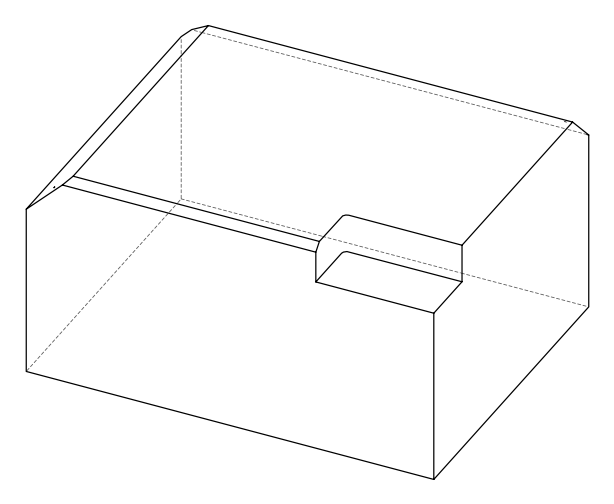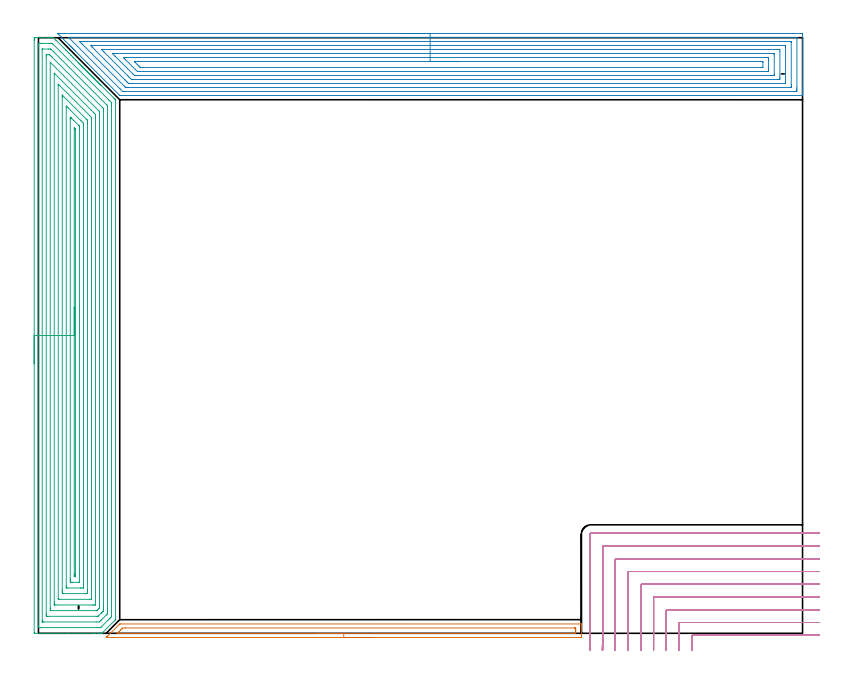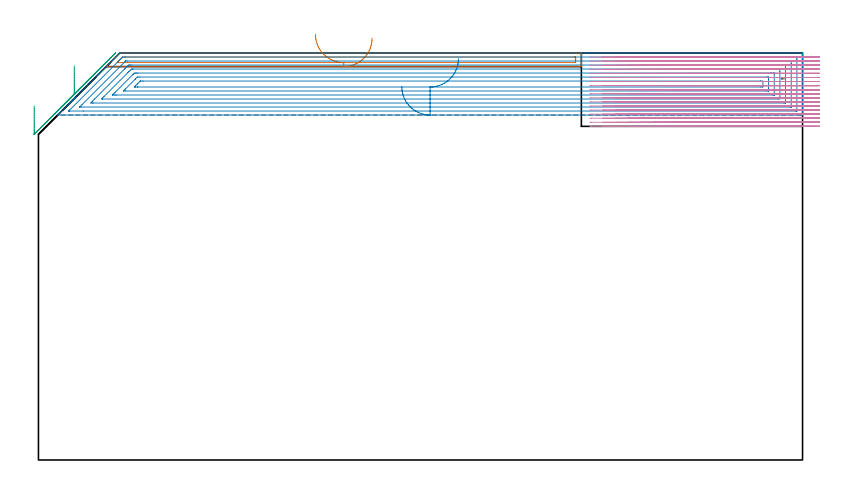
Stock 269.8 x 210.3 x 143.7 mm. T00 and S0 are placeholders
(PLAN: 4 operations, 1 tool changes, 69.1 min)
(1 AREA_MILL | FG_CHAMFER_SURFACE | UGT0205_001 | 2.83 min | 2010 mm3)
(2 AREA_MILL_1 | FG_CHAMFER_SURFACE_1 | UGT0205_001 | 16.52 min | 63966 mm3)
(3 AREA_MILL_2 | FG_CHAMFER_SURFACE_2 | UGT0205_001 | 17.98 min | 82134 mm3)
(4 MILL_CORNER_NOTCH_RECTANGULAR | CORNER_NOTCH_RECTANGULAR | NXT0201_008 | Follow Part, ap 1.5, ae 75% | 31.75 min | 77379 mm3)
(TOOL UGT0205_001 | Chamfer Mill 20 x 3 x 45 deg. | D20 FL50 Z2)
(TOOL NXT0201_008 | ENDMILL 6mm [2P460-0600-NA 1630] | D6 FL26 Z6)
(OP 1 AREA_MILL)
G17 G21 G94 G90
T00 M6
G54
G17 G0 G90 X117.8 Y-1.5 S1061 M3
G43 Z153.7 H0
Z148.9
G94 G1 X117.762 Z148.028 F250.
X117.648 Z147.164
X117.459 Z146.312
X117.197 Z145.48
X116.863 Z144.674
X116.46 Z143.9
X115.992 Z143.164
X115.46 Z142.472
X114.871 Z141.829
X114.228 Z141.24
X113.536 Z140.709
X112.8 Z140.24
X112.026 Z139.837
X111.22 Z139.503
X110.388 Z139.241
X109.536 Z139.052
X108.672 Z138.938
X107.8 Z138.9
X24.133
X23.971 Y-1.497 Z138.903
X23.912 Y-1.492 Z138.906
X24.067 Y-1.333 Z139.064
X24.189 Y-1.21 Z139.188
X24.431 Y-0.969 Z139.431
X28.555 Y3.155 Z143.555
X28.705 Y3.298 Z143.687
X28.941 Y3.3 Z143.7
X191.56
X191.69 Y3.297 Z143.688
X191.693 Y3.25 Z143.641
X191.7 Y2.913 Z143.312
Y2.356 Z142.755
Y1.793 Z142.188
Y-0.275 Z140.123
X191.699 Y-0.886 Z139.509
X191.697 Y-1.47 Z138.925
X191.693 Y-1.491 Z138.905
X191.114 Y-1.5 Z138.9
X107.8
Y-0.086 Z140.314
X28.142
X28.05 Y-0.085 Z140.315
X27.958 Y-0.083 Z140.317
X27.791 Y-0.079 Z140.321
X27.866 Y0.007 Z140.407
X27.955 Y0.102 Z140.502
X28.05 Y0.2 Z140.6
X28.399 Y0.55 Z140.95
X28.941 Y1.092 Z141.492
X29.293 Y1.44 Z141.84
X29.653 Y1.793 Z142.193
X29.746 Y1.88 Z142.28
X30.723 Y1.886 Z142.286
X189.332 Y1.885 Z142.285
X189.424 Y1.884 Z142.284
X189.608 Y1.879 Z142.279
X189.691 Y1.872 Z142.272
X189.694 Y1.845 Z142.245
X189.696 Y1.793 Z142.193
X189.699 Y1.425 Z141.825
X189.7 Y0.9 Z141.3
X189.699 Y0.532 Z140.932
X189.692 Y0.007 Z140.407
X189.69 Y-0.078 Z140.322
X189.517 Y-0.083 Z140.317
X189.424 Y-0.085 Z140.315
X107.8 Y-0.086 Z140.314
X106.928 Z140.352
X106.064 Z140.466
X105.212 Z140.655
X104.38 Z140.917
X103.574 Z141.251
X102.8 Z141.654
X102.064 Z142.123
X101.372 Z142.654
X100.729 Z143.243
X100.14 Z143.886
X99.608 Z144.578
X99.14 Z145.314
X98.737 Z146.088
X98.403 Z146.894
X98.141 Z147.726
X97.952 Z148.578
X97.838 Z149.443
X97.8 Z150.314
G0 Z153.7
M5
M2
(OP 2 AREA_MILL_1)
G17 G21 G94 G90
T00 M6
G54
G17 G0 G90 X128.3 Y211.8 S1061 M3
G43 Z153.7 H0
Z131.8
G94 G1 X128.338 Z130.928 F250.
X128.452 Z130.064
X128.641 Z129.212
X128.903 Z128.38
X129.237 Z127.574
X129.64 Z126.8
X130.108 Z126.064
X130.64 Z125.372
X131.229 Z124.729
X131.872 Z124.14
X132.564 Z123.608
X133.3 Z123.14
X134.074 Z122.737
X134.88 Z122.403
X135.712 Z122.141
X136.563 Z121.952
X137.428 Z121.838
X138.3 Z121.8
X269.181
X269.664 Y211.795 Z121.803
X269.79 Y211.792 Z121.806
X269.8 Y211.661 Z121.936
Y193.552 Z140.043
Y192.944 Z140.65
Y192.404 Z141.193
Y192.066 Z141.53
Y191.525 Z142.071
Y191.187 Z142.407
Y190.511 Z143.088
Y190.215 Z143.385
X269.797 Y190.055 Z143.538
X269.79 Y189.902 Z143.689
X269.628 Y189.9 Z143.7
X28.86
X28.706 Y189.904 Z143.689
X28.562 Y190.038 Z143.561
X17.246 Y201.354 Z132.245
X12.917 Y205.681 Z127.915
X12.779 Y205.82 Z127.778
X12.62 Y205.979 Z127.619
X12.477 Y206.12 Z127.475
X12.332 Y206.267 Z127.331
X12.188 Y206.411 Z127.187
X12.038 Y206.56 Z127.036
X11.885 Y206.713 Z126.884
X11.756 Y206.843 Z126.755
X11.599 Y206.999 Z126.596
X11.439 Y207.16 Z126.438
X11.324 Y207.275 Z126.323
X11.159 Y207.438 Z126.156
X10.992 Y207.607 Z125.991
X10.892 Y207.707 Z125.891
X7.181 Y211.419 Z122.181
X6.972 Y211.631 Z121.969
X6.819 Y211.793 Z121.806
X6.972 Y211.8 Z121.8
X138.3
Y210.386 Z123.214
X267.395 Y210.385 Z123.215
X267.525 Y210.384 Z123.216
X267.753 Y210.379 Z123.221
X267.791 Y210.369 Z123.231
X267.795 Y210.34 Z123.26
X267.798 Y210.308 Z123.292
X267.8 Y210.114 Z123.486
Y192.546 Z141.054
X267.797 Y192.066 Z141.534
X267.791 Y191.676 Z141.924
X267.767 Y191.321 Z142.279
X267.395 Y191.316 Z142.284
X267.265 Y191.315 Z142.285
X30.517
X29.753 Y191.321 Z142.279
X28.987 Y192.066 Z141.534
X28.86 Y192.19 Z141.41
X10.992 Y210.058 Z123.542
X10.754 Y210.303 Z123.297
X10.711 Y210.351 Z123.249
X10.692 Y210.379 Z123.221
X10.741 Y210.381 Z123.219
X10.992 Y210.385 Z123.215
X15.836 Y210.386 Z123.214
X138.3
Y208.972 Z124.628
X265.681 Y208.971 Z124.629
X265.739 Y208.969 Z124.631
X265.777 Y208.966 Z124.634
X265.79 Y208.964 Z124.636
X265.792 Y208.944 Z124.656
X265.797 Y208.756 Z124.844
X265.8 Y208.567 Z125.033
Y193.634 Z139.966
X265.798 Y192.944 Z140.656
X265.795 Y192.76 Z140.84
X265.79 Y192.735 Z140.865
X265.771 Y192.733 Z140.867
X265.717 Y192.731 Z140.869
X265.608 Y192.729 Z140.871
X31.54
X30.864 Y192.73 Z140.87
X30.812 Y192.733 Z140.867
X30.789 Y192.735 Z140.865
X30.746 Y192.768 Z140.832
X30.647 Y192.856 Z140.744
X30.556 Y192.944 Z140.656
X15.459 Y208.04 Z125.56
X14.747 Y208.756 Z124.844
X14.566 Y208.942 Z124.658
X14.556 Y208.965 Z124.635
X14.566 Y208.966 Z124.634
X15.24 Y208.971 Z124.629
X138.3 Y208.972 Z124.628
Y207.557 Z126.043
X263.253
X263.661 Y207.556 Z126.044
X263.741 Y207.555 Z126.045
X263.776 Y207.552 Z126.048
X263.79 Y207.549 Z126.051
X263.792 Y207.529 Z126.071
X263.796 Y207.427 Z126.173
X263.8 Y207.02 Z126.58
Y194.701 Z138.899
X263.793 Y194.272 Z139.328
X263.79 Y194.166 Z139.434
X263.785 Y194.149 Z139.451
X263.753 Y194.147 Z139.453
X263.685 Y194.145 Z139.455
X263.495 Y194.143 Z139.457
X33.001
X32.433 Y194.144 Z139.456
X32.105 Y194.146 Z139.454
X31.829 Y194.15 Z139.45
X31.54 Y194.418 Z139.182
X31.251 Y194.701 Z138.899
X30.647 Y195.302 Z138.298
X30.369 Y195.579 Z138.021
X19.828 Y206.12 Z127.48
X19.033 Y206.919 Z126.681
X18.959 Y206.999 Z126.601
X18.472 Y207.55 Z126.05
X19.033 Y207.555 Z126.045
X19.359 Y207.556 Z126.044
X138.3 Y207.557 Z126.043
Y206.143 Z127.457
X261.141 Y206.142 Z127.458
X261.79 Y206.12 Z127.48
X261.799 Y205.474 Z128.126
Y196.458 Z137.142
X261.797 Y195.813 Z137.787
X261.79 Y195.579 Z138.021
X261.163 Y195.558 Z138.042
X261.141 Y195.557 Z138.043
X33.349
X33.327 Y195.558 Z138.042
X32.831 Y195.579 Z138.021
X32.433 Y195.968 Z137.632
X31.941 Y196.458 Z137.142
X31.54 Y196.858 Z136.742
X23.156 Y205.242 Z128.358
X22.606 Y205.795 Z127.805
X22.29 Y206.12 Z127.48
X22.585 Y206.142 Z127.458
X22.606
X138.3 Y206.143 Z127.457
Y204.729 Z128.871
X259.354 Y204.728 Z128.872
X259.725 Y204.725 Z128.875
X259.773 Y204.723 Z128.877
X259.79 Y204.721 Z128.879
X259.792 Y204.704 Z128.896
X259.797 Y204.627 Z128.973
X259.799 Y204.51 Z129.09
X259.8 Y204.364 Z129.236
X259.799 Y197.336 Z136.264
X259.797 Y197.117 Z136.483
X259.793 Y197.008 Z136.592
X259.79 Y196.984 Z136.616
X259.775 Y196.978 Z136.622
X259.721 Y196.975 Z136.625
X259.354 Y196.972 Z136.628
X258.832 Y196.971 Z136.629
X258.461
X35.114 Y196.972 Z136.628
X34.589 Y196.974 Z136.626
X34.22 Y196.978 Z136.622
X33.868 Y196.992 Z136.608
X33.515 Y197.336 Z136.264
X33.327 Y197.521 Z136.079
X27.073 Y203.775 Z129.825
X26.487 Y204.364 Z129.236
X26.18 Y204.677 Z128.923
X26.147 Y204.722 Z128.878
X26.18 Y204.723 Z128.877
X26.703 Y204.728 Z128.872
X27.073 Y204.729 Z128.871
X27.595
X138.3
Y203.315 Z130.285
X256.848 Y203.314 Z130.286
X257.567 Y203.311 Z130.289
X257.748 Y203.308 Z130.292
X257.791 Y203.303 Z130.297
X257.794 Y203.293 Z130.307
X257.798 Y203.258 Z130.342
X257.8 Y202.607 Z130.993
Y202.378 Z131.222
Y199.093 Z134.507
X257.799 Y198.865 Z134.735
X257.795 Y198.636 Z134.964
X257.79 Y198.484 Z135.116
X257.783 Y198.392 Z135.208
X257.747 Y198.39 Z135.21
X257.567 Y198.387 Z135.213
X257.393 Y198.386 Z135.214
X35.833
X35.114 Y198.391 Z135.209
X34.933 Y198.392 Z135.208
X34.22 Y199.077 Z134.523
X34.204 Y199.093 Z134.507
X30.647 Y202.65 Z130.95
X30.263 Y203.039 Z130.561
X30.079 Y203.229 Z130.371
X30.004 Y203.308 Z130.292
X30.82 Y203.314 Z130.286
X138.3 Y203.315 Z130.285
Y201.9 Z131.7
X254.887
X255.61 Y201.896 Z131.704
X255.781 Y201.893 Z131.707
X255.798 Y201.728 Z131.872
X255.799 Y201.71 Z131.89
X255.798 Y199.954 Z133.646
X255.781 Y199.807 Z133.793
X255.061 Y199.801 Z133.799
X254.887 Y199.8 Z133.8
X36.9
X36.179 Y199.802 Z133.798
X36.007 Y199.806 Z133.794
X35.955 Y199.808 Z133.792
X35.897 Y199.861 Z133.739
X35.781 Y199.972 Z133.628
X35.114 Y200.633 Z132.967
X34.897 Y200.85 Z132.75
X34.22 Y201.53 Z132.07
X34.03 Y201.728 Z131.872
X33.888 Y201.894 Z131.706
X34.048 Y201.898 Z131.702
X34.22 Y201.899 Z131.701
X34.939 Y201.9 Z131.7
X35.114
X138.3
X139.172 Z131.738
X140.036 Z131.851
X140.888 Z132.04
X141.72 Z132.303
X142.526 Z132.636
X143.3 Z133.039
X144.036 Z133.508
X144.728 Z134.039
X145.371 Z134.628
X145.96 Z135.272
X146.491 Z135.964
X146.96 Z136.7
X147.363 Z137.473
X147.697 Z138.279
X147.959 Z139.111
X148.148 Z139.963
X148.262 Z140.828
X148.3 Z141.7
G0 Z153.7
M5
M2
(OP 3 AREA_MILL_2)
G17 G21 G94 G90
T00 M6
G54
G17 G0 G90 X-1.5 Y95.15 S1061 M3
G43 Z153.7 H0
Z125.
G94 G1 Y95.188 Z124.128 F250.
Y95.302 Z123.263
Y95.491 Z122.412
Y95.753 Z121.58
Y96.087 Z120.774
Y96.49 Z120.
Y96.959 Z119.264
Y97.49 Z118.572
Y98.079 Z117.929
Y98.722 Z117.34
Y99.414 Z116.808
Y100.15 Z116.34
Y100.924 Z115.937
Y101.73 Z115.603
Y102.562 Z115.341
Y103.414 Z115.152
Y104.278 Z115.038
Y105.15 Z115.
Y209.353
X-1.499 Y209.681 Z115.001
X-1.493 Y210.24 Z115.004
X-1.491 Y210.292 Z115.006
X-0.937 Y210.3 Z115.56
X1.732 Z118.227
X3.168 Z119.664
X3.511 Z120.006
X4.197 Z120.696
X4.604 Z121.103
X5.29 Y210.292 Z121.789
X5.3 Y210.29 Z121.799
X5.474 Y210.128 Z121.971
X6.179 Y209.421 Z122.679
X9.578 Y206.022 Z126.078
X9.737 Y205.865 Z126.234
X9.792 Y205.809 Z126.289
X10.456 Y205.144 Z126.956
X10.626 Y204.975 Z127.123
X10.685 Y204.916 Z127.183
X11.334 Y204.266 Z127.834
X11.516 Y204.086 Z128.012
X12.212 Y203.388 Z128.712
X12.405 Y203.196 Z128.902
X13.089 Y202.511 Z129.589
X13.295 Y202.307 Z129.791
X13.96 Y201.64 Z130.46
X14.184 Y201.418 Z130.68
X14.258 Y201.342 Z130.757
X14.406 Y201.195 Z130.905
X14.481 Y201.121 Z130.977
X14.556 Y201.044 Z131.055
X14.701 Y200.899 Z131.2
X14.777 Y200.825 Z131.273
X14.854 Y200.747 Z131.353
X14.996 Y200.604 Z131.495
X15.074 Y200.528 Z131.57
X15.152 Y200.449 Z131.651
X15.291 Y200.309 Z131.791
X15.37 Y200.232 Z131.866
X15.449 Y200.151 Z131.949
X15.587 Y200.014 Z132.086
X15.667 Y199.935 Z132.163
X15.747 Y199.853 Z132.246
X15.882 Y199.719 Z132.381
X15.963 Y199.639 Z132.459
X16.045 Y199.555 Z132.544
X16.177 Y199.423 Z132.676
X16.26 Y199.342 Z132.756
X16.343 Y199.258 Z132.842
X16.472 Y199.128 Z132.971
X16.556 Y199.046 Z133.052
X16.641 Y198.96 Z133.14
X16.767 Y198.833 Z133.267
X16.852 Y198.749 Z133.349
X16.938 Y198.662 Z133.438
X17.063 Y198.538 Z133.562
X17.149 Y198.453 Z133.645
X17.236 Y198.364 Z133.735
X17.358 Y198.243 Z133.857
X17.445 Y198.156 Z133.942
X17.534 Y198.066 Z134.033
X17.653 Y197.947 Z134.152
X17.742 Y197.86 Z134.238
X17.832 Y197.769 Z134.331
X17.948 Y197.652 Z134.447
X18.038 Y197.563 Z134.534
X18.13 Y197.471 Z134.629
X18.243 Y197.357 Z134.743
X18.335 Y197.267 Z134.831
X18.427 Y197.173 Z134.927
X18.538 Y197.062 Z135.038
X18.631 Y196.97 Z135.127
X18.725 Y196.875 Z135.225
X18.834 Y196.767 Z135.333
X18.928 Y196.674 Z135.424
X19.023 Y196.577 Z135.522
X19.129 Y196.471 Z135.628
X19.224 Y196.378 Z135.72
X19.321 Y196.28 Z135.82
X19.424 Y196.176 Z135.923
X19.521 Y196.081 Z136.017
X19.619 Y195.982 Z136.118
X19.719 Y195.881 Z136.219
X19.817 Y195.785 Z136.313
X19.916 Y195.684 Z136.416
X20.014 Y195.586 Z136.514
X20.114 Y195.488 Z136.61
X20.214 Y195.386 Z136.714
X20.31 Y195.291 Z136.809
X20.41 Y195.192 Z136.906
X20.512 Y195.088 Z137.011
X20.605 Y194.995 Z137.104
X20.707 Y194.895 Z137.203
X20.81 Y194.79 Z137.309
X20.9 Y194.7 Z137.399
X21.003 Y194.599 Z137.499
X21.108 Y194.493 Z137.607
X21.195 Y194.405 Z137.695
X21.3 Y194.302 Z137.796
X21.405 Y194.195 Z137.905
X21.49 Y194.11 Z137.99
X21.596 Y194.006 Z138.092
X21.703 Y193.897 Z138.203
X21.785 Y193.815 Z138.285
X21.893 Y193.709 Z138.389
X22.001 Y193.599 Z138.501
X22.081 Y193.519 Z138.58
X22.189 Y193.413 Z138.685
X26.636 Y188.966 Z143.131
X26.803 Y188.798 Z143.3
X26.916 Y188.685 Z143.413
X27.081 Y188.521 Z143.576
X27.142 Y188.457 Z143.638
X27.197 Y188.395 Z143.689
X27.2 Y188.239 Z143.7
Y5.086
Y4.805 Z143.685
X27.096 Y4.696 Z143.596
X22.486 Y0.085 Z138.985
X22.421 Y0.023 Z138.92
X22.39 Y0.001 Z138.888
X22.189 Y0. Z138.687
X22.119 Z138.618
X21.3 Z137.794
X20.067 Z136.564
X19.521 Z136.015
X10.554 Z127.052
X-1.211 Y0.001 Z115.287
X-1.492 Y0.01 Z115.006
X-1.499 Y0.291 Z114.999
Y0.318
X-1.5 Y105.15 Z115.
X-0.086 Z116.414
Y207.039
X-0.083 Y207.894 Z116.417
X-0.082 Y207.929 Z116.418
X-0.047 Y208.29 Z116.453
X0.441 Y208.298 Z116.941
X0.842 Y208.299 Z117.342
X1.328 Y208.3 Z117.828
X3.511 Z120.011
X3.996 Z120.496
X4.4 Y208.296 Z120.9
X4.804 Y208.29 Z121.304
X4.852 Y208.287 Z121.352
X4.879 Y208.264 Z121.379
X4.933 Y208.214 Z121.433
X5.041 Y208.108 Z121.541
X5.256 Y207.894 Z121.756
X24.894 Y188.257 Z141.394
X25.747 Y187.397 Z142.247
X25.762 Y187.376 Z142.262
X25.779 Y187.345 Z142.279
X25.781 Y187.311 Z142.281
X25.786 Y186.452 Z142.286
Y186.413
X25.785 Y5.98 Z142.285
Y5.942
X25.782 Y5.902 Z142.282
X25.777 Y5.838 Z142.277
X25.747 Y5.805 Z142.247
X25.391 Y5.443 Z141.891
X25.037 Y5.086 Z141.537
X24.501 Y4.551 Z141.001
X22.356 Y2.406 Z138.856
X22.272 Y2.323 Z138.772
X22.189 Y2.242 Z138.689
X21.944 Y2.01 Z138.444
X21.701 Y2.003 Z138.201
X20.41 Y2. Z136.91
X0.842 Y2.001 Z117.342
X0.354 Y2.003 Z116.854
X-0.047 Y2.01 Z116.453
X-0.082 Y2.406 Z116.418
X-0.084 Y2.443 Z116.416
X-0.086 Y3.299 Z116.414
Y105.15
X1.328 Z117.828
X1.329 Y206.209 Z117.829
X1.33 Y206.259 Z117.83
X1.332 Y206.283 Z117.832
X1.334 Y206.288 Z117.834
X1.349 Y206.291 Z117.849
X1.541 Y206.299 Z118.041
X3.511 Z120.011
X4.212 Y206.296 Z120.712
X4.4 Y206.29 Z120.9
X4.589 Y206.107 Z121.089
X5.29 Y205.411 Z121.79
X5.487 Y205.214 Z121.987
X23.968 Y186.732 Z140.468
X24.246 Y186.452 Z140.746
X24.339 Y186.35 Z140.839
X24.365 Y186.32 Z140.865
X24.367 Y186.299 Z140.867
X24.369 Y186.249 Z140.869
X24.371 Y186.047 Z140.871
Y8.255
Y7.767
X24.369 Y7.364 Z140.869
X24.364 Y6.873 Z140.864
X24.168 Y6.672 Z140.668
X23.968 Y6.469 Z140.468
X22.189 Y4.689 Z138.689
X21.941 Y4.442 Z138.441
X21.687 Y4.193 Z138.187
X21.486 Y4.006 Z137.986
X20.41 Y4. Z136.91
X1.732 Y4.001 Z118.232
X1.54 Y4.005 Z118.04
X1.412 Y4.01 Z117.912
X1.335 Y4.018 Z117.835
X1.333 Y4.058 Z117.833
X1.331 Y4.193 Z117.831
X1.329 Y4.598 Z117.829
X1.328 Y105.15 Z117.828
X2.743 Z119.243
Y203.427
X2.749 Y204.192 Z119.249
X2.757 Y204.29 Z119.257
X2.859 Y204.293 Z119.359
X3.076 Y204.297 Z119.576
X3.531 Y204.3 Z120.031
X3.748 Y204.299 Z120.248
X3.857 Y204.298 Z120.357
X3.911 Y204.294 Z120.411
X3.936 Y204.29 Z120.436
X3.976 Y204.264 Z120.476
X4.4 Y203.847 Z120.9
X4.824 Y203.427 Z121.324
X22.693 Y185.558 Z139.193
X22.861 Y185.387 Z139.361
X22.92 Y185.323 Z139.42
X22.951 Y185.288 Z139.451
X22.952 Y185.268 Z139.452
X22.955 Y185.173 Z139.455
X22.957 Y184.787 Z139.457
Y184.665
Y9.553
X22.956 Y8.783 Z139.456
X22.955 Y8.66 Z139.455
X22.943 Y7.903 Z139.443
X22.813 Y7.767 Z139.313
X22.502 Y7.452 Z139.002
X22.189 Y7.138 Z138.689
X21.3 Y6.251 Z137.8
X21.163 Y6.118 Z137.663
X21.055 Y6.016 Z137.555
X20.39 Y6. Z136.89
X3.49 Z119.99
X3.069 Y6.003 Z119.569
X2.858 Y6.007 Z119.358
X2.758 Y6.01 Z119.258
X2.75 Y6.078 Z119.25
X2.743 Y6.75 Z119.243
Y6.873
Y105.15
X4.157 Z120.657
X4.158 Y201.64 Z120.658
X4.161 Z120.661
X21.3 Y184.501 Z137.8
X21.479 Y184.315 Z137.979
X21.522 Y184.268 Z138.022
X21.536 Y184.235 Z138.036
X21.539 Y184.179 Z138.039
X21.542 Y184.016 Z138.042
X21.543 Y183.772 Z138.043
Y183.527
X21.542 Y9.553 Z138.042
X21.541 Y9.311 Z138.041
X21.536 Y9.065 Z138.036
X21.526 Y8.936 Z138.026
X21.281 Y8.679 Z137.781
X20.835 Y8.233 Z137.335
X20.693 Y8.093 Z137.193
X20.64 Y8.044 Z137.14
X20.61 Y8.02 Z137.11
X20.574 Y8.01 Z137.074
X20.41 Y8.005 Z136.91
X20.177 Y8.001 Z136.677
X4.4 Z120.9
X4.166 Y8.002 Z120.666
X4.16 Y8.007 Z120.66
X4.158 Y8.01 Z120.658
X4.157 Y8.66 Z120.657
Y8.904
Y105.15
X5.571 Z122.071
X5.572 Y197.631 Z122.072
X5.573 Y197.707 Z122.073
X5.574 Y197.744 Z122.074
X5.575 Y197.749 Z122.075
X6.051 Y197.301 Z122.551
X18.631 Y184.721 Z135.131
X19.521 Y183.83 Z136.021
X19.577 Y183.772 Z136.077
X20.122 Y183.168 Z136.622
X20.124 Y182.878 Z136.624
X20.128 Y182.268 Z136.628
Y10.141
X20.127 Y10.065 Z136.627
X20.125 Y10.028 Z136.625
X20.123 Y10.015 Z136.623
X20.112 Y10.01 Z136.612
X19.963 Y10.003 Z136.463
X19.521 Y10.001 Z136.021
X19.076 Y10. Z135.576
X6.179 Y10.001 Z122.679
X5.731 Y10.003 Z122.231
X5.598 Y10.01 Z122.098
X5.578 Y10.021 Z122.078
X5.575 Y10.064 Z122.075
X5.573 Y10.162 Z122.073
X5.572 Y10.447 Z122.072
X5.571 Y11.058 Z122.071
Y105.15
X6.985 Z123.485
X6.986 Y193.599 Z123.486
Y193.682
X6.99 Y193.766 Z123.49
X6.997 Y193.894 Z123.497
X7.068 Y193.828 Z123.568
X7.303 Y193.599 Z123.803
X18.024 Y182.878 Z134.524
X18.631 Y182.264 Z135.131
X18.696 Y182.195 Z135.196
X18.708 Y182.067 Z135.208
X18.712 Y181.985 Z135.212
X18.714 Y181.902 Z135.214
Y12.151
X18.711 Y12.067 Z135.211
X18.708 Y12.018 Z135.208
X18.688 Y12.01 Z135.188
X18.631 Y12.007 Z135.131
X17.974 Y12. Z134.474
X7.3 Y12.001 Z123.8
X7.068 Y12.007 Z123.568
X6.998 Y12.01 Z123.498
X6.99 Y12.15 Z123.49
X6.987 Y12.234 Z123.487
X6.986 Y12.317 Z123.486
X6.985 Y105.15 Z123.485
X8.399 Z124.899
X8.4 Y189.132 Z124.9
X8.401 Y189.581 Z124.901
X8.405 Y190.026 Z124.905
X8.406 Y190.035 Z124.906
X8.423 Y190.026 Z124.923
X8.847 Y189.605 Z125.347
X16.852 Y181.6 Z133.352
X17.105 Y181.344 Z133.605
X17.231 Y181.214 Z133.731
X17.291 Y181.15 Z133.791
X17.293 Y181.091 Z133.793
X17.298 Y180.644 Z133.798
X17.3 Y180.198 Z133.8
Y179.748
Y15.358
X17.299 Y14.914 Z133.799
X17.297 Y14.467 Z133.797
X17.293 Y14.021 Z133.793
X16.872 Y14.001 Z133.372
X16.852 Y14. Z133.352
X8.847 Y14.001 Z125.347
X8.407 Y14.021 Z124.907
X8.402 Y14.468 Z124.902
X8.4 Y14.914 Z124.9
Y15.364
X8.399 Y105.15 Z124.899
X9.814 Z126.314
Y185.558
X9.816 Y185.918 Z126.316
X9.818 Y186.097 Z126.318
X9.82 Y186.169 Z126.32
X9.878 Y186.114 Z126.378
X10.445 Y185.558 Z126.945
X15.074 Y180.929 Z131.574
X15.796 Y180.198 Z132.296
X15.879 Y180.091 Z132.379
X15.882 Y179.994 Z132.382
X15.884 Y179.79 Z132.384
X15.886 Y179.382 Z132.386
Y179.304
Y16.293
X15.884 Y16.089 Z132.384
X15.882 Y16.038 Z132.382
X15.88 Y16.019 Z132.38
X15.869 Y16.01 Z132.369
X15.767 Y16.004 Z132.267
X15.074 Y16. Z131.574
X14.882 Z131.382
X10.434 Y16.001 Z126.934
X9.885 Y16.008 Z126.385
X9.823 Y16.01 Z126.323
X9.82 Y16.087 Z126.32
X9.817 Y16.266 Z126.317
X9.814 Y16.623 Z126.314
Y16.701
Y105.15
X11.228 Z127.728
X11.229 Y181.38 Z127.729
X11.232 Y181.985 Z127.732
X11.235 Y182.267 Z127.735
X11.516 Y182.031 Z128.016
X11.567 Y181.985 Z128.067
X12.405 Y181.149 Z128.905
X14.184 Y179.37 Z130.684
X14.249 Y179.304 Z130.749
X14.315 Y179.235 Z130.815
X14.446 Y179.096 Z130.946
X14.465 Y179.048 Z130.965
X14.467 Y179.02 Z130.967
X14.471 Y178.411 Z130.971
X14.472 Y178.122 Z130.972
Y18.199
X14.47 Y18.102 Z130.97
X14.467 Y18.026 Z130.967
X14.465 Y18.01 Z130.965
X14.456 Y18.007 Z130.956
X14.427 Y18.004 Z130.927
X14.184 Y18.001 Z130.684
X12.001 Y18. Z128.501
X11.516 Y18.005 Z128.016
X11.354 Y18.009 Z127.854
X11.235 Y18.015 Z127.735
X11.232 Y18.199 Z127.732
X11.229 Y18.488 Z127.729
X11.228 Y18.776 Z127.728
Y19.381
Y105.15
X12.642 Z129.142
Y177.935
X12.644 Y178.172 Z129.144
X12.648 Y178.411 Z129.148
X12.649 Y178.442 Z129.149
X12.655 Y178.439 Z129.155
X12.691 Y178.411 Z129.191
X12.993 Y178.106 Z129.493
X13.039 Y178.055 Z129.539
X13.051 Y178.038 Z129.551
X13.054 Y178.016 Z129.554
X13.056 Y177.964 Z129.556
X13.058 Y177.756 Z129.558
Y177.518
X13.057 Y20.513 Z129.557
X13.056 Y20.275 Z129.556
X13.053 Y20.066 Z129.553
X13.051 Y20.021 Z129.551
X13.03 Y20.01 Z129.53
X12.986 Y20.008 Z129.486
X12.676 Y20.002 Z129.176
X12.655 Y20.008 Z129.155
X12.649 Y20.012 Z129.149
X12.646 Y20.032 Z129.146
X12.643 Y20.275 Z129.143
X12.642 Y20.512 Z129.142
Y20.93
Y105.15
Y106.022 Z129.18
Y106.887 Z129.294
Y107.738 Z129.483
Y108.57 Z129.745
Y109.376 Z130.079
Y110.15 Z130.482
Y110.886 Z130.951
Y111.578 Z131.482
Y112.221 Z132.071
Y112.81 Z132.714
Y113.342 Z133.406
Y113.81 Z134.142
Y114.213 Z134.916
Y114.547 Z135.722
Y114.809 Z136.554
Y114.998 Z137.406
Y115.112 Z138.271
Y115.15 Z139.142
G0 Z153.7
M5
M2
(OP 4 MILL_CORNER_NOTCH_RECTANGULAR)
G17 G21 G94 G90
T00 M6
G54
G17 G0 G90 X275.717 Y-0.7 S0 M3
G43 Z153.7 H1
Z142.261
G94 G1 X272.717 F250.
X230.997 F500.
G3 X230.7 Y-0.997 R0.3
G1 Y-2.513
G2 X230.697 Y-3. R36.
G1 X230.656 Y-6. F250.
G0 Z153.7
X275.8 Y3.8
Z142.261
G1 X272.8
X226.497 F500.
G3 X226.2 Y3.503 R0.3
G1 Y-2.513
G2 X226.196 Y-3. R31.5
G1 X226.15 Y-6. F250.
G0 Z153.7
X275.8 Y8.3
Z142.261
G1 X272.8
X221.997 F500.
G3 X221.7 Y8.003 R0.3
G1 Y-2.513
G2 X221.696 Y-3. R27.
G1 X221.641 Y-6. F250.
G0 Z153.7
X275.8 Y12.8
Z142.261
G1 X272.8
X217.497 F500.
G3 X217.2 Y12.503 R0.3
G1 Y-2.513
G2 X217.195 Y-3. R22.5
G1 X217.13 Y-5.999 F250.
G0 Z153.7
X275.8 Y17.3
Z142.261
G1 X272.8
X212.998 F500.
G3 X212.7 Y17.002 R0.3
G1 Y-2.513
G2 X212.693 Y-3. R18.
G1 X212.612 Y-5.999 F250.
G0 Z153.7
X275.8 Y21.8
Z142.261
G1 X272.8
X208.498 F500.
G3 X208.2 Y21.502 R0.3
G1 Y-2.513
G2 X208.191 Y-3. R13.5
G1 X208.083 Y-5.998 F250.
G0 Z153.7
X275.8 Y26.3
Z142.261
G1 X272.8
X203.998 F500.
G3 X203.7 Y26.002 R0.3
G1 Y-2.513
G2 X203.687 Y-3. R9.
G1 X203.524 Y-5.996 F250.
G0 Z153.7
X275.8 Y30.8
Z142.261
G1 X272.8
X199.498 F500.
G3 X199.2 Y30.502 R0.3
G1 Y-2.513
G2 X199.174 Y-3. R4.5
G1 X198.849 Y-5.982 F250.
G0 Z153.7
X275.8 Y35.3
Z142.261
G1 X272.8
X195.1 F500.
G3 X194.7 Y34.9 R0.4
G1 Y-2.513
Y-5.513 F250.
G0 Z153.7
X275.717 Y-0.7
Z140.822
G1 X272.717
X230.997 F500.
G3 X230.7 Y-0.997 R0.3
G1 Y-3.
Y-6. F250.
G0 Z153.7
X275.8 Y3.8
Z140.822
G1 X272.8
X226.497 F500.
G3 X226.2 Y3.503 R0.3
G1 Y-0.997
Y-3.
Y-6. F250.
G0 Z153.7
X275.8 Y8.3
Z140.822
G1 X272.8
X221.997 F500.
G3 X221.7 Y8.003 R0.3
G1 Y-3.
Y-6. F250.
G0 Z153.7
X275.8 Y12.8
Z140.822
G1 X272.8
X217.497 F500.
G3 X217.2 Y12.503 R0.3
G1 Y-3.
Y-6. F250.
G0 Z153.7
X275.8 Y17.3
Z140.822
G1 X272.8
X212.997 F500.
G3 X212.7 Y17.003 R0.3
G1 Y-3.
Y-6. F250.
G0 Z153.7
X275.8 Y21.8
Z140.822
G1 X272.8
X208.498 F500.
G3 X208.2 Y21.502 R0.3
G1 Y-3.
Y-6. F250.
G0 Z153.7
X275.8 Y26.3
Z140.822
G1 X272.8
X203.998 F500.
G3 X203.7 Y26.002 R0.3
G1 Y21.502
Y-3.
Y-6. F250.
G0 Z153.7
X275.8 Y30.8
Z140.822
G1 X272.8
X199.498 F500.
G3 X199.2 Y30.502 R0.3
G1 Y26.002
Y-3.
X199.199 Y-6. F250.
G0 Z153.7
X275.8 Y35.3
Z140.822
G1 X272.8
X195.1 F500.
G3 X194.7 Y34.9 R0.4
G1 Y-2.999
Y-5.999 F250.
G0 Z153.7
X275.717 Y-0.7
Z139.383
G1 X272.717
X230.997 F500.
G3 X230.7 Y-0.997 R0.3
G1 Y-3.
Y-6. F250.
G0 Z153.7
X275.8 Y3.8
Z139.383
G1 X272.8
X226.497 F500.
G3 X226.2 Y3.503 R0.3
G1 Y-3.
Y-6. F250.
G0 Z153.7
X275.8 Y8.3
Z139.383
G1 X272.8
X221.997 F500.
G3 X221.7 Y8.003 R0.3
G1 Y-3.
Y-6. F250.
G0 Z153.7
X275.8 Y12.8
Z139.383
G1 X272.8
X217.497 F500.
G3 X217.2 Y12.503 R0.3
G1 Y-3.
Y-6. F250.
G0 Z153.7
X275.8 Y17.3
Z139.383
G1 X272.8
X212.997 F500.
G3 X212.7 Y17.003 R0.3
G1 Y-3.
Y-6. F250.
G0 Z153.7
X275.8 Y21.8
Z139.383
G1 X272.8
X208.498 F500.
G3 X208.2 Y21.502 R0.3
G1 Y-3.
Y-6. F250.
G0 Z153.7
X275.8 Y26.3
Z139.383
G1 X272.8
X203.998 F500.
G3 X203.7 Y26.002 R0.3
G1 Y-3.
Y-6. F250.
G0 Z153.7
X275.8 Y30.8
Z139.383
G1 X272.8
X199.498 F500.
G3 X199.2 Y30.502 R0.3
G1 Y-3.
Y-6. F250.
G0 Z153.7
X275.8 Y35.3
Z139.383
G1 X272.8
X195.1 F500.
G3 X194.7 Y34.9 R0.4
G1 Y-3.
Y-6. F250.
G0 Z153.7
X275.717 Y-0.7
Z137.944
G1 X272.717
X230.997 F500.
G3 X230.7 Y-0.997 R0.3
G1 Y-3.
Y-6. F250.
G0 Z153.7
X275.8 Y3.8
Z137.944
G1 X272.8
X226.497 F500.
G3 X226.2 Y3.503 R0.3
G1 Y-3.
Y-6. F250.
G0 Z153.7
X275.8 Y8.3
Z137.944
G1 X272.8
X221.997 F500.
G3 X221.7 Y8.003 R0.3
G1 Y-3.
Y-6. F250.
G0 Z153.7
X275.8 Y12.8
Z137.944
G1 X272.8
X217.497 F500.
G3 X217.2 Y12.503 R0.3
G1 Y-3.
Y-6. F250.
G0 Z153.7
X275.8 Y17.3
Z137.944
G1 X272.8
X212.997 F500.
G3 X212.7 Y17.003 R0.3
G1 Y-3.
Y-6. F250.
G0 Z153.7
X275.8 Y21.8
Z137.944
G1 X272.8
X208.498 F500.
G3 X208.2 Y21.502 R0.3
G1 Y-3.
Y-6. F250.
G0 Z153.7
X275.8 Y26.3
Z137.944
G1 X272.8
X203.998 F500.
G3 X203.7 Y26.002 R0.3
G1 Y-3.
Y-6. F250.
G0 Z153.7
X275.8 Y30.8
Z137.944
G1 X272.8
X199.498 F500.
G3 X199.2 Y30.502 R0.3
G1 Y-3.
Y-6. F250.
G0 Z153.7
X275.8 Y35.3
Z137.944
G1 X272.8
X195.1 F500.
G3 X194.7 Y34.9 R0.4
G1 Y-3.
Y-6. F250.
G0 Z153.7
X275.717 Y-0.7
Z136.505
G1 X272.717
X230.997 F500.
G3 X230.7 Y-0.997 R0.3
G1 Y-3.
Y-6. F250.
G0 Z153.7
X275.8 Y3.8
Z136.505
G1 X272.8
X226.497 F500.
G3 X226.2 Y3.503 R0.3
G1 Y-3.
Y-6. F250.
G0 Z153.7
X275.8 Y8.3
Z136.505
G1 X272.8
X221.997 F500.
G3 X221.7 Y8.003 R0.3
G1 Y-3.
Y-6. F250.
G0 Z153.7
X275.8 Y12.8
Z136.505
G1 X272.8
X217.497 F500.
G3 X217.2 Y12.503 R0.3
G1 Y-3.
Y-6. F250.
G0 Z153.7
X275.8 Y17.3
Z136.505
G1 X272.8
X212.997 F500.
G3 X212.7 Y17.003 R0.3
G1 Y-3.
Y-6. F250.
G0 Z153.7
X275.8 Y21.8
Z136.505
G1 X272.8
X208.498 F500.
G3 X208.2 Y21.502 R0.3
G1 Y-3.
Y-6. F250.
G0 Z153.7
X275.8 Y26.3
Z136.505
G1 X272.8
X203.998 F500.
G3 X203.7 Y26.002 R0.3
G1 Y-3.
Y-6. F250.
G0 Z153.7
X275.8 Y30.8
Z136.505
G1 X272.8
X199.498 F500.
G3 X199.2 Y30.502 R0.3
G1 Y-3.
Y-6. F250.
G0 Z153.7
X275.8 Y35.3
Z136.505
G1 X272.8
X195.1 F500.
G3 X194.7 Y34.9 R0.4
G1 Y-3.
Y-6. F250.
G0 Z153.7
X275.717 Y-0.7
Z135.067
G1 X272.717
X230.997 F500.
G3 X230.7 Y-0.997 R0.3
G1 Y-3.
Y-6. F250.
G0 Z153.7
X275.8 Y3.8
Z135.067
G1 X272.8
X226.497 F500.
G3 X226.2 Y3.503 R0.3
G1 Y-3.
Y-6. F250.
G0 Z153.7
X275.8 Y8.3
Z135.067
G1 X272.8
X221.997 F500.
G3 X221.7 Y8.003 R0.3
G1 Y-3.
Y-6. F250.
G0 Z153.7
X275.8 Y12.8
Z135.067
G1 X272.8
X217.497 F500.
G3 X217.2 Y12.503 R0.3
G1 Y-3.
Y-6. F250.
G0 Z153.7
X275.8 Y17.3
Z135.067
G1 X272.8
X212.997 F500.
G3 X212.7 Y17.003 R0.3
G1 Y-3.
Y-6. F250.
G0 Z153.7
X275.8 Y21.8
Z135.067
G1 X272.8
X208.498 F500.
G3 X208.2 Y21.502 R0.3
G1 Y-3.
Y-6. F250.
G0 Z153.7
X275.8 Y26.3
Z135.067
G1 X272.8
X203.998 F500.
G3 X203.7 Y26.002 R0.3
G1 Y-3.
Y-6. F250.
G0 Z153.7
X275.8 Y30.8
Z135.067
G1 X272.8
X199.498 F500.
G3 X199.2 Y30.502 R0.3
G1 Y-3.
Y-6. F250.
G0 Z153.7
X275.8 Y35.3
Z135.067
G1 X272.8
X195.1 F500.
G3 X194.7 Y34.9 R0.4
G1 Y-3.
Y-6. F250.
G0 Z153.7
X275.717 Y-0.7
Z133.628
G1 X272.717
X230.997 F500.
G3 X230.7 Y-0.997 R0.3
G1 Y-3.
Y-6. F250.
G0 Z153.7
X275.8 Y3.8
Z133.628
G1 X272.8
X226.497 F500.
G3 X226.2 Y3.503 R0.3
G1 Y-3.
Y-6. F250.
G0 Z153.7
X275.8 Y8.3
Z133.628
G1 X272.8
X221.997 F500.
G3 X221.7 Y8.003 R0.3
G1 Y-3.
Y-6. F250.
G0 Z153.7
X275.8 Y12.8
Z133.628
G1 X272.8
X217.497 F500.
G3 X217.2 Y12.503 R0.3
G1 Y-3.
Y-6. F250.
G0 Z153.7
X275.8 Y17.3
Z133.628
G1 X272.8
X212.998 F500.
G3 X212.7 Y17.002 R0.3
G1 Y-3.
Y-6. F250.
G0 Z153.7
X275.8 Y21.8
Z133.628
G1 X272.8
X208.498 F500.
G3 X208.2 Y21.502 R0.3
G1 Y-3.
Y-6. F250.
G0 Z153.7
X275.8 Y26.3
Z133.628
G1 X272.8
X203.998 F500.
G3 X203.7 Y26.002 R0.3
G1 Y-3.
Y-6. F250.
G0 Z153.7
X275.8 Y30.8
Z133.628
G1 X272.8
X199.498 F500.
G3 X199.2 Y30.502 R0.3
G1 Y-3.
Y-6. F250.
G0 Z153.7
X275.8 Y35.3
Z133.628
G1 X272.8
X195.1 F500.
G3 X194.7 Y34.9 R0.4
G1 Y-3.
Y-6. F250.
G0 Z153.7
X275.717 Y-0.7
Z132.189
G1 X272.717
X230.997 F500.
G3 X230.7 Y-0.997 R0.3
G1 Y-3.
Y-6. F250.
G0 Z153.7
X275.8 Y3.8
Z132.189
G1 X272.8
X226.497 F500.
G3 X226.2 Y3.503 R0.3
G1 Y-3.
Y-6. F250.
G0 Z153.7
X275.8 Y8.3
Z132.189
G1 X272.8
X221.997 F500.
G3 X221.7 Y8.003 R0.3
G1 Y-3.
Y-6. F250.
G0 Z153.7
X275.8 Y12.8
Z132.189
G1 X272.8
X217.497 F500.
G3 X217.2 Y12.503 R0.3
G1 Y-3.
Y-6. F250.
G0 Z153.7
X275.8 Y17.3
Z132.189
G1 X272.8
X212.997 F500.
G3 X212.7 Y17.003 R0.3
G1 Y-3.
Y-6. F250.
G0 Z153.7
X275.8 Y21.8
Z132.189
G1 X272.8
X208.498 F500.
G3 X208.2 Y21.502 R0.3
G1 Y-3.
Y-6. F250.
G0 Z153.7
X275.8 Y26.3
Z132.189
G1 X272.8
X203.998 F500.
G3 X203.7 Y26.002 R0.3
G1 Y-3.
Y-6. F250.
G0 Z153.7
X275.8 Y30.8
Z132.189
G1 X272.8
X199.498 F500.
G3 X199.2 Y30.502 R0.3
G1 Y-3.
Y-6. F250.
G0 Z153.7
X275.8 Y35.3
Z132.189
G1 X272.8
X195.1 F500.
G3 X194.7 Y34.9 R0.4
G1 Y-3.
Y-6. F250.
G0 Z153.7
X275.717 Y-0.7
Z130.75
G1 X272.717
X230.997 F500.
G3 X230.7 Y-0.997 R0.3
G1 Y-3.
Y-6. F250.
G0 Z153.7
X275.8 Y3.8
Z130.75
G1 X272.8
X226.497 F500.
G3 X226.2 Y3.503 R0.3
G1 Y-3.
Y-6. F250.
G0 Z153.7
X275.8 Y8.3
Z130.75
G1 X272.8
X221.997 F500.
G3 X221.7 Y8.003 R0.3
G1 Y-3.
Y-6. F250.
G0 Z153.7
X275.8 Y12.8
Z130.75
G1 X272.8
X217.497 F500.
G3 X217.2 Y12.503 R0.3
G1 Y-3.
Y-6. F250.
G0 Z153.7
X275.8 Y17.3
Z130.75
G1 X272.8
X212.997 F500.
G3 X212.7 Y17.003 R0.3
G1 Y-3.
Y-6. F250.
G0 Z153.7
X275.8 Y21.8
Z130.75
G1 X272.8
X208.498 F500.
G3 X208.2 Y21.502 R0.3
G1 Y-3.
Y-6. F250.
G0 Z153.7
X275.8 Y26.3
Z130.75
G1 X272.8
X203.998 F500.
G3 X203.7 Y26.002 R0.3
G1 Y-3.
Y-6. F250.
G0 Z153.7
X275.8 Y30.8
Z130.75
G1 X272.8
X199.498 F500.
G3 X199.2 Y30.502 R0.3
G1 Y-3.
Y-6. F250.
G0 Z153.7
X275.8 Y35.3
Z130.75
G1 X272.8
X195.1 F500.
G3 X194.7 Y34.9 R0.4
G1 Y-3.
Y-6. F250.
G0 Z153.7
X275.717 Y-0.7
Z129.311
G1 X272.717
X230.997 F500.
G3 X230.7 Y-0.997 R0.3
G1 Y-3.
Y-6. F250.
G0 Z153.7
X275.8 Y3.8
Z129.311
G1 X272.8
X226.497 F500.
G3 X226.2 Y3.503 R0.3
G1 Y-3.
Y-6. F250.
G0 Z153.7
X275.8 Y8.3
Z129.311
G1 X272.8
X221.997 F500.
G3 X221.7 Y8.003 R0.3
G1 Y-3.
Y-6. F250.
G0 Z153.7
X275.8 Y12.8
Z129.311
G1 X272.8
X217.497 F500.
G3 X217.2 Y12.503 R0.3
G1 Y-3.
Y-6. F250.
G0 Z153.7
X275.8 Y17.3
Z129.311
G1 X272.8
X212.997 F500.
G3 X212.7 Y17.003 R0.3
G1 Y-3.
Y-6. F250.
G0 Z153.7
X275.8 Y21.8
Z129.311
G1 X272.8
X208.498 F500.
G3 X208.2 Y21.502 R0.3
G1 Y-3.
Y-6. F250.
G0 Z153.7
X275.8 Y26.3
Z129.311
G1 X272.8
X203.998 F500.
G3 X203.7 Y26.002 R0.3
G1 Y-3.
Y-6. F250.
G0 Z153.7
X275.8 Y30.8
Z129.311
G1 X272.8
X199.498 F500.
G3 X199.2 Y30.502 R0.3
G1 Y-3.
Y-6. F250.
G0 Z153.7
X275.8 Y35.3
Z129.311
G1 X272.8
X195.1 F500.
G3 X194.7 Y34.9 R0.4
G1 Y-3.
Y-6. F250.
G0 Z153.7
X275.717 Y-0.7
Z127.872
G1 X272.717
X230.997 F500.
G3 X230.7 Y-0.997 R0.3
G1 Y-3.
Y-6. F250.
G0 Z153.7
X275.8 Y3.8
Z127.872
G1 X272.8
X226.497 F500.
G3 X226.2 Y3.503 R0.3
G1 Y-3.
Y-6. F250.
G0 Z153.7
X275.8 Y8.3
Z127.872
G1 X272.8
X221.997 F500.
G3 X221.7 Y8.003 R0.3
G1 Y-3.
Y-6. F250.
G0 Z153.7
X275.8 Y12.8
Z127.872
G1 X272.8
X217.497 F500.
G3 X217.2 Y12.503 R0.3
G1 Y-3.
Y-6. F250.
G0 Z153.7
X275.8 Y17.3
Z127.872
G1 X272.8
X212.997 F500.
G3 X212.7 Y17.003 R0.3
G1 Y-3.
Y-6. F250.
G0 Z153.7
X275.8 Y21.8
Z127.872
G1 X272.8
X208.498 F500.
G3 X208.2 Y21.502 R0.3
G1 Y-3.
Y-6. F250.
G0 Z153.7
X275.8 Y26.3
Z127.872
G1 X272.8
X203.998 F500.
G3 X203.7 Y26.002 R0.3
G1 Y-3.
Y-6. F250.
G0 Z153.7
X275.8 Y30.8
Z127.872
G1 X272.8
X199.498 F500.
G3 X199.2 Y30.502 R0.3
G1 Y-3.
Y-6. F250.
G0 Z153.7
X275.8 Y35.3
Z127.872
G1 X272.8
X195.1 F500.
G3 X194.7 Y34.9 R0.4
G1 Y-3.
Y-6. F250.
G0 Z153.7
X275.717 Y-0.7
Z126.433
G1 X272.717
X230.997 F500.
G3 X230.7 Y-0.997 R0.3
G1 Y-3.
Y-6. F250.
G0 Z153.7
X275.8 Y3.8
Z126.433
G1 X272.8
X226.497 F500.
G3 X226.2 Y3.503 R0.3
G1 Y-3.
Y-6. F250.
G0 Z153.7
X275.8 Y8.3
Z126.433
G1 X272.8
X221.997 F500.
G3 X221.7 Y8.003 R0.3
G1 Y-3.
Y-6. F250.
G0 Z153.7
X275.8 Y12.8
Z126.433
G1 X272.8
X217.497 F500.
G3 X217.2 Y12.503 R0.3
G1 Y-3.
Y-6. F250.
G0 Z153.7
X275.8 Y17.3
Z126.433
G1 X272.8
X212.998 F500.
G3 X212.7 Y17.002 R0.3
G1 Y-3.
Y-6. F250.
G0 Z153.7
X275.8 Y21.8
Z126.433
G1 X272.8
X208.498 F500.
G3 X208.2 Y21.502 R0.3
G1 Y-3.
Y-6. F250.
G0 Z153.7
X275.8 Y26.3
Z126.433
G1 X272.8
X203.998 F500.
G3 X203.7 Y26.002 R0.3
G1 Y-3.
Y-6. F250.
G0 Z153.7
X275.8 Y30.8
Z126.433
G1 X272.8
X199.498 F500.
G3 X199.2 Y30.502 R0.3
G1 Y-3.
Y-6. F250.
G0 Z153.7
X275.8 Y35.3
Z126.433
G1 X272.8
X195.1 F500.
G3 X194.7 Y34.9 R0.4
G1 Y-3.
Y-6. F250.
G0 Z153.7
X275.717 Y-0.7
Z124.994
G1 X272.717
X230.997 F500.
G3 X230.7 Y-0.997 R0.3
G1 Y-3.
Y-6. F250.
G0 Z153.7
X275.8 Y3.8
Z124.994
G1 X272.8
X226.497 F500.
G3 X226.2 Y3.503 R0.3
G1 Y-3.
Y-6. F250.
G0 Z153.7
X275.8 Y8.3
Z124.994
G1 X272.8
X221.997 F500.
G3 X221.7 Y8.003 R0.3
G1 Y-3.
Y-6. F250.
G0 Z153.7
X275.8 Y12.8
Z124.994
G1 X272.8
X217.497 F500.
G3 X217.2 Y12.503 R0.3
G1 Y-3.
Y-6. F250.
G0 Z153.7
X275.8 Y17.3
Z124.994
G1 X272.8
X212.998 F500.
G3 X212.7 Y17.002 R0.3
G1 Y-3.
Y-6. F250.
G0 Z153.7
X275.8 Y21.8
Z124.994
G1 X272.8
X208.498 F500.
G3 X208.2 Y21.502 R0.3
G1 Y-3.
Y-6. F250.
G0 Z153.7
X275.8 Y26.3
Z124.994
G1 X272.8
X203.998 F500.
G3 X203.7 Y26.002 R0.3
G1 Y-3.
Y-6. F250.
G0 Z153.7
X275.8 Y30.8
Z124.994
G1 X272.8
X199.498 F500.
G3 X199.2 Y30.502 R0.3
G1 Y-3.
Y-6. F250.
G0 Z153.7
X275.8 Y35.3
Z124.994
G1 X272.8
X195.1 F500.
G3 X194.7 Y34.9 R0.4
G1 Y-3.
Y-6. F250.
G0 Z153.7
X275.717 Y-0.7
Z123.556
G1 X272.717
X230.997 F500.
G3 X230.7 Y-0.997 R0.3
G1 Y-3.
Y-6. F250.
G0 Z153.7
X275.8 Y3.8
Z123.556
G1 X272.8
X226.497 F500.
G3 X226.2 Y3.503 R0.3
G1 Y-3.
Y-6. F250.
G0 Z153.7
X275.8 Y8.3
Z123.556
G1 X272.8
X221.997 F500.
G3 X221.7 Y8.003 R0.3
G1 Y-3.
Y-6. F250.
G0 Z153.7
X275.8 Y12.8
Z123.556
G1 X272.8
X217.497 F500.
G3 X217.2 Y12.503 R0.3
G1 Y-3.
Y-6. F250.
G0 Z153.7
X275.8 Y17.3
Z123.556
G1 X272.8
X212.998 F500.
G3 X212.7 Y17.002 R0.3
G1 Y-3.
Y-6. F250.
G0 Z153.7
X275.8 Y21.8
Z123.556
G1 X272.8
X208.498 F500.
G3 X208.2 Y21.502 R0.3
G1 Y-3.
Y-6. F250.
G0 Z153.7
X275.8 Y26.3
Z123.556
G1 X272.8
X203.998 F500.
G3 X203.7 Y26.002 R0.3
G1 Y-3.
Y-6. F250.
G0 Z153.7
X275.8 Y30.8
Z123.556
G1 X272.8
X199.498 F500.
G3 X199.2 Y30.502 R0.3
G1 Y-3.
Y-6. F250.
G0 Z153.7
X275.8 Y35.3
Z123.556
G1 X272.8
X195.1 F500.
G3 X194.7 Y34.9 R0.4
G1 Y-3.
Y-6. F250.
G0 Z153.7
X275.717 Y-0.7
Z122.117
G1 X272.717
X230.997 F500.
G3 X230.7 Y-0.997 R0.3
G1 Y-3.
Y-6. F250.
G0 Z153.7
X275.8 Y3.8
Z122.117
G1 X272.8
X226.497 F500.
G3 X226.2 Y3.503 R0.3
G1 Y-3.
Y-6. F250.
G0 Z153.7
X275.8 Y8.3
Z122.117
G1 X272.8
X221.997 F500.
G3 X221.7 Y8.003 R0.3
G1 Y-3.
Y-6. F250.
G0 Z153.7
X275.8 Y12.8
Z122.117
G1 X272.8
X217.497 F500.
G3 X217.2 Y12.503 R0.3
G1 Y-3.
Y-6. F250.
G0 Z153.7
X275.8 Y17.3
Z122.117
G1 X272.8
X212.998 F500.
G3 X212.7 Y17.002 R0.3
G1 Y-3.
Y-6. F250.
G0 Z153.7
X275.8 Y21.8
Z122.117
G1 X272.8
X208.498 F500.
G3 X208.2 Y21.502 R0.3
G1 Y-3.
Y-6. F250.
G0 Z153.7
X275.8 Y26.3
Z122.117
G1 X272.8
X203.998 F500.
G3 X203.7 Y26.002 R0.3
G1 Y-3.
Y-6. F250.
G0 Z153.7
X275.8 Y30.8
Z122.117
G1 X272.8
X199.498 F500.
G3 X199.2 Y30.502 R0.3
G1 Y-3.
Y-6. F250.
G0 Z153.7
X275.8 Y35.3
Z122.117
G1 X272.8
X195.1 F500.
G3 X194.7 Y34.9 R0.4
G1 Y-3.
Y-6. F250.
G0 Z153.7
X275.717 Y-0.7
Z120.678
G1 X272.717
X230.997 F500.
G3 X230.7 Y-0.997 R0.3
G1 Y-3.
Y-6. F250.
G0 Z153.7
X275.8 Y3.8
Z120.678
G1 X272.8
X226.497 F500.
G3 X226.2 Y3.503 R0.3
G1 Y-3.
Y-6. F250.
G0 Z153.7
X275.8 Y8.3
Z120.678
G1 X272.8
X221.997 F500.
G3 X221.7 Y8.003 R0.3
G1 Y-3.
Y-6. F250.
G0 Z153.7
X275.8 Y12.8
Z120.678
G1 X272.8
X217.497 F500.
G3 X217.2 Y12.503 R0.3
G1 Y-3.
Y-6. F250.
G0 Z153.7
X275.8 Y17.3
Z120.678
G1 X272.8
X212.997 F500.
G3 X212.7 Y17.003 R0.3
G1 Y-3.
Y-6. F250.
G0 Z153.7
X275.8 Y21.8
Z120.678
G1 X272.8
X208.498 F500.
G3 X208.2 Y21.502 R0.3
G1 Y-3.
Y-6. F250.
G0 Z153.7
X275.8 Y26.3
Z120.678
G1 X272.8
X203.998 F500.
G3 X203.7 Y26.002 R0.3
G1 Y-3.
Y-6. F250.
G0 Z153.7
X275.8 Y30.8
Z120.678
G1 X272.8
X199.498 F500.
G3 X199.2 Y30.502 R0.3
G1 Y-3.
Y-6. F250.
G0 Z153.7
X275.8 Y35.3
Z120.678
G1 X272.8
X195.1 F500.
G3 X194.7 Y34.9 R0.4
G1 Y-3.
Y-6. F250.
G0 Z153.7
X275.717 Y-0.7
Z119.239
G1 X272.717
X230.997 F500.
G3 X230.7 Y-0.997 R0.3
G1 Y-3.
Y-6. F250.
G0 Z153.7
X275.8 Y3.8
Z119.239
G1 X272.8
X226.497 F500.
G3 X226.2 Y3.503 R0.3
G1 Y-3.
Y-6. F250.
G0 Z153.7
X275.8 Y8.3
Z119.239
G1 X272.8
X221.997 F500.
G3 X221.7 Y8.003 R0.3
G1 Y-3.
Y-6. F250.
G0 Z153.7
X275.8 Y12.8
Z119.239
G1 X272.8
X217.497 F500.
G3 X217.2 Y12.503 R0.3
G1 Y-3.
Y-6. F250.
G0 Z153.7
X275.8 Y17.3
Z119.239
G1 X272.8
X212.997 F500.
G3 X212.7 Y17.003 R0.3
G1 Y-3.
Y-6. F250.
G0 Z153.7
X275.8 Y21.8
Z119.239
G1 X272.8
X208.498 F500.
G3 X208.2 Y21.502 R0.3
G1 Y-3.
Y-6. F250.
G0 Z153.7
X275.8 Y26.3
Z119.239
G1 X272.8
X203.998 F500.
G3 X203.7 Y26.002 R0.3
G1 Y-3.
Y-6. F250.
G0 Z153.7
X275.8 Y30.8
Z119.239
G1 X272.8
X199.498 F500.
G3 X199.2 Y30.502 R0.3
G1 Y-3.
Y-6. F250.
G0 Z153.7
X275.8 Y35.3
Z119.239
G1 X272.8
X195.1 F500.
G3 X194.7 Y34.9 R0.4
G1 Y-3.
Y-6. F250.
G0 Z153.7
X275.717 Y-0.7
Z117.8
G1 X272.717
X230.997 F500.
G3 X230.7 Y-0.997 R0.3
G1 Y-3.
Y-6. F250.
G0 Z153.7
X275.8 Y3.8
Z117.8
G1 X272.8
X226.497 F500.
G3 X226.2 Y3.503 R0.3
G1 Y-3.
Y-6. F250.
G0 Z153.7
X275.8 Y8.3
Z117.8
G1 X272.8
X221.997 F500.
G3 X221.7 Y8.003 R0.3
G1 Y-3.
Y-6. F250.
G0 Z153.7
X275.8 Y12.8
Z117.8
G1 X272.8
X217.497 F500.
G3 X217.2 Y12.503 R0.3
G1 Y-3.
Y-6. F250.
G0 Z153.7
X275.8 Y17.3
Z117.8
G1 X272.8
X212.997 F500.
G3 X212.7 Y17.003 R0.3
G1 Y-3.
Y-6. F250.
G0 Z153.7
X275.8 Y21.8
Z117.8
G1 X272.8
X208.498 F500.
G3 X208.2 Y21.502 R0.3
G1 Y-3.
Y-6. F250.
G0 Z153.7
X275.8 Y26.3
Z117.8
G1 X272.8
X203.998 F500.
G3 X203.7 Y26.002 R0.3
G1 Y-3.
Y-6. F250.
G0 Z153.7
X275.8 Y30.8
Z117.8
G1 X272.8
X199.498 F500.
G3 X199.2 Y30.502 R0.3
G1 Y-3.
Y-6. F250.
G0 Z153.7
X275.8 Y35.3
Z117.8
G1 X272.8
X195.1 F500.
G3 X194.7 Y34.9 R0.4
G1 Y-3.
Y-6. F250.
G0 Z153.7
M5
M2
